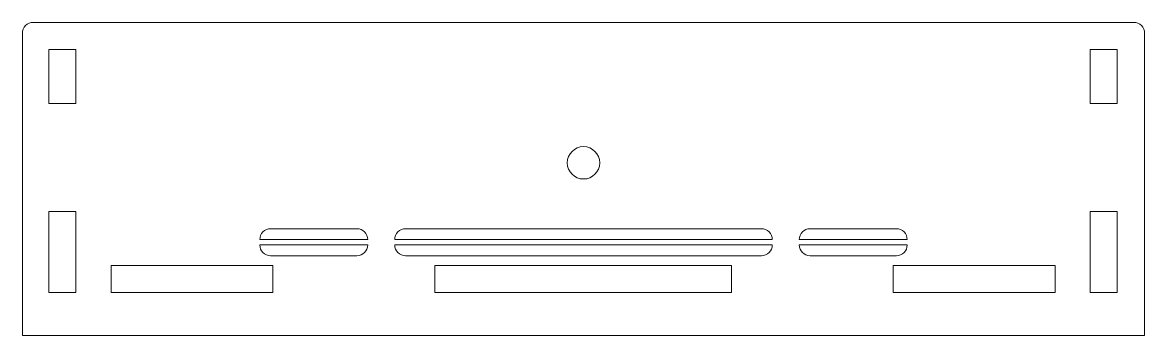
# Model space of a CAD drawing. Header units: millimetres. Extents: x -104 to 104, y -33 to 25.
import ezdxf

# ---------------------------------------------------------------- set-up
doc = ezdxf.new("R2010")
doc.units = ezdxf.units.MM

msp = doc.modelspace()

# ---------------------------------------------------------------- linework, layer by layer
at = {"color": 1, "lineweight": 5, "true_color": 0xff0000, "flags": 128}
for points in [[(-102.02, 25), (101.98, 25, -0.414214), (103.98, 23), (103.98, -31), (103.98, -33), (101.98, -33), (-102.02, -33), (-104.02, -33), (-104.02, -31), (-104.02, 23, -0.414214)], [(-40.02, -15.22, 0.414214), (-42.02, -13.22), (-58.02, -13.22, 0.414214), (-60.02, -15.22)], [(34.98, -15.22, 0.414214), (32.98, -13.22), (-33.02, -13.22, 0.414214), (-35.02, -15.22)], [(41.98, -13.22), (57.98, -13.22, -0.414214), (59.98, -15.22), (39.98, -15.22, -0.414214)], [(-42.02, -18.22), (-58.02, -18.22, -0.414214), (-60.02, -16.22), (-40.02, -16.22, -0.414214)], [(-33.02, -18.22), (32.98, -18.22, 0.414214), (34.98, -16.22), (-35.02, -16.22, 0.414214)], [(41.98, -18.22), (57.98, -18.22, 0.414214), (59.98, -16.22), (39.98, -16.22, 0.414214)]]:
    msp.add_lwpolyline(points, format="xyb", close=True, dxfattribs=at)
for points in [[(-99.1, 20), (-99.1, 10), (-94.1, 10), (-94.1, 20)], [(93.9, 20), (93.9, 10), (98.9, 10), (98.9, 20)], [(-99.1, -10), (-99.1, -25), (-94.1, -25), (-94.1, -10)], [(93.9, -10), (93.9, -25), (98.9, -25), (98.9, -10)], [(-57.6, -20), (-87.6, -20), (-87.6, -25), (-57.6, -25)], [(27.4, -20), (-27.6, -20), (-27.6, -25), (27.4, -25)], [(87.4, -20), (57.4, -20), (57.4, -25), (87.4, -25)]]:
    msp.add_lwpolyline(points, close=True, dxfattribs=at)
at = {"color": 1, "lineweight": 5, "true_color": 0xff0000}
msp.add_circle((-0.02, -1), 3, dxfattribs=at)

doc.saveas('drawing.dxf')
